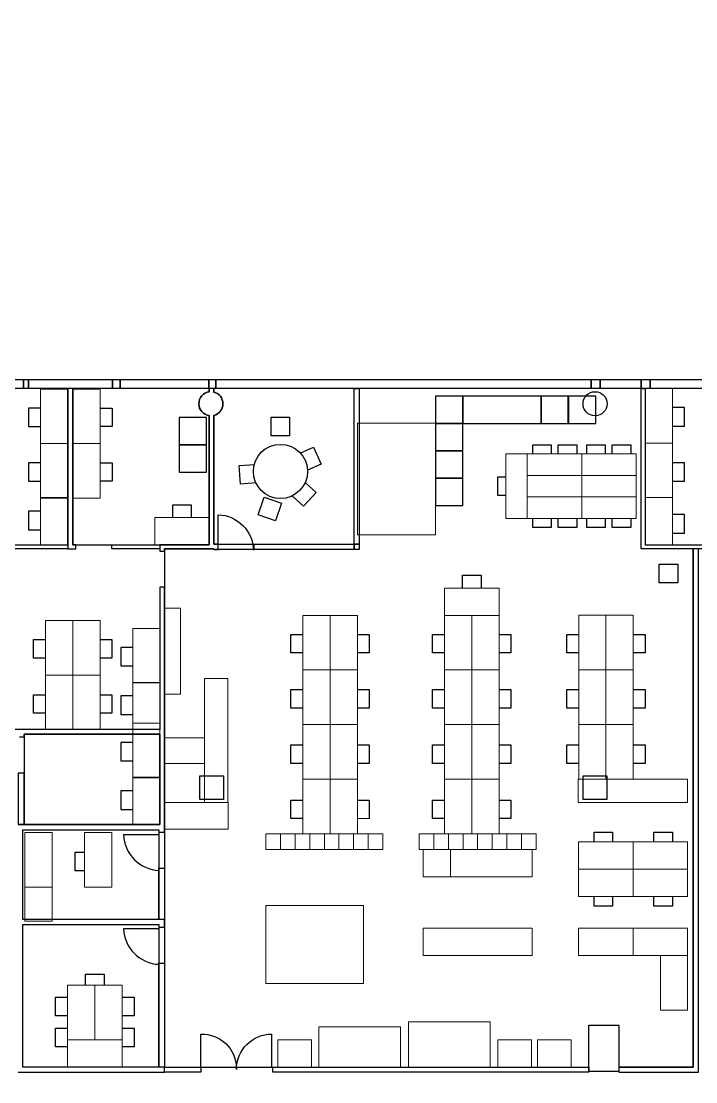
# Model space of a CAD drawing. Header units: centimetres. Extents: x -199 to 9291, y 3836 to 9745.
# Drawn here: x 1330 to 3041, y 7057 to 9745 of the extents above; entities that cross this region are included whole.
import ezdxf

# ---------------------------------------------------------------- set-up
doc = ezdxf.new("R2010")
doc.units = ezdxf.units.CM
doc.header["$MEASUREMENT"] = 0
doc.layers.add('Chair', color=142, linetype='Continuous', true_color=0x2aacd4)
for name, color, linetype in [('E15-355', 2, 'Continuous'), ('E15-368', 2, 'Continuous'), ('E15-368A', 2, 'Continuous'), ('E15-379', 2, 'Continuous'), ('E15-384B', 2, 'Continuous'), ('E15-384C', 2, 'Continuous'), ('Entrance', 4, 'Continuous'), ('Floor', 3, 'Continuous'), ('Furniture', 2, 'Continuous'), ('Offices', 1, 'Continuous'), ('Walls', 6, 'Continuous')]:
    doc.layers.add(name, color=color, linetype=linetype)

msp = doc.modelspace()

# ---------------------------------------------------------------- linework, layer by layer
at = {"layer": 'Chair'}
for points in [[(2381, 8725.2), (2450.2, 8725.2), (2450.2, 8794.4), (2381, 8794.4), (2381, 8725.2)], [(2381, 8725.2), (2450.2, 8725.2), (2450.2, 8794.4), (2381, 8794.4), (2381, 8725.2)], [(2450.2, 8725.2), (2648.4, 8725.2), (2648.4, 8794.4), (2450.2, 8794.4), (2450.2, 8725.2)], [(2450.2, 8725.2), (2648.4, 8725.2), (2648.4, 8794.4), (2450.2, 8794.4), (2450.2, 8725.2)], [(2648.4, 8725.2), (2717.6, 8725.2), (2717.6, 8794.4), (2648.4, 8794.4), (2648.4, 8725.2)], [(2648.4, 8725.2), (2717.6, 8725.2), (2717.6, 8794.4), (2648.4, 8794.4), (2648.4, 8725.2)], [(2718.1, 8725.2), (2787.3, 8725.2), (2787.3, 8794.4), (2718.1, 8794.4), (2718.1, 8725.2)], [(1378.7, 8764.1), (1348.4, 8764.1), (1348.4, 8717.1)], [(1530.1, 8764.1), (1560.4, 8764.1), (1560.4, 8717.1)], [(2981.7, 8718.6), (3012, 8718.6), (3012, 8765.6), (2981.7, 8765.6)], [(1730.6, 8671.3), (1799.8, 8671.3), (1799.8, 8740.5), (1730.6, 8740.5), (1730.6, 8671.3)], [(1730.6, 8671.3), (1799.8, 8671.3), (1799.8, 8740.5), (1730.6, 8740.5), (1730.6, 8671.3)], [(2010.8, 8694), (1963.8, 8694), (1963.8, 8741), (2010.8, 8741), (2010.8, 8694)], [(1348.4, 8717.1), (1378.7, 8717.1)], [(1560.4, 8717.1), (1530.1, 8717.1)], [(2381, 8656), (2450.2, 8656), (2450.2, 8725.2), (2381, 8725.2), (2381, 8656)], [(2381, 8656), (2450.2, 8656), (2450.2, 8725.2), (2381, 8725.2), (2381, 8656)], [(1730.6, 8602.1), (1799.8, 8602.1), (1799.8, 8671.3), (1730.6, 8671.3), (1730.6, 8602.1)], [(1730.6, 8602.1), (1799.8, 8602.1), (1799.8, 8671.3), (1730.6, 8671.3), (1730.6, 8602.1)], [(2037.9, 8650.1), (2071.5, 8664.8), (2090.4, 8621.8), (2056.2, 8606.8)], [(2381, 8586.8), (2450.2, 8586.8), (2450.2, 8656), (2381, 8656), (2381, 8586.8)], [(2381, 8586.8), (2450.2, 8586.8), (2450.2, 8656), (2381, 8656), (2381, 8586.8)], [(2627.4, 8647.8), (2627.4, 8671.3), (2674.4, 8671.3), (2674.4, 8647.8)], [(2692, 8647.8), (2692, 8671.3), (2739, 8671.3), (2739, 8647.8)], [(2764.4, 8647.8), (2764.4, 8671.3), (2811.4, 8671.3), (2811.4, 8647.8)], [(2829, 8647.8), (2829, 8671.3), (2876, 8671.3), (2876, 8647.8)], [(1378.7, 8625.7), (1348.4, 8625.7), (1348.4, 8578.7)], [(1530.1, 8625.7), (1560.4, 8625.7), (1560.4, 8578.7)], [(1925.2, 8574.7), (1886.4, 8571.5), (1882.6, 8618.3), (1921.3, 8621.5)], [(2981.7, 8578.6), (3012, 8578.6), (3012, 8625.6), (2981.7, 8625.6)], [(1348.4, 8578.7), (1378.7, 8578.7)], [(1560.4, 8578.7), (1530.1, 8578.7)], [(2050.2, 8575.4), (2077.7, 8550), (2045.9, 8515.4), (2017.5, 8541.6)], [(2381, 8517.6), (2450.2, 8517.6), (2450.2, 8586.8), (2381, 8586.8), (2381, 8517.6)], [(2381, 8517.6), (2450.2, 8517.6), (2450.2, 8586.8), (2381, 8586.8), (2381, 8517.6)], [(2558.9, 8542.8), (2539.1, 8542.8), (2539.1, 8589.8), (2558.9, 8589.8)], [(1945.9, 8538.1), (1990.3, 8522.8), (1975, 8478.3), (1930.6, 8493.7), (1945.9, 8538.1)], [(1378.7, 8502.7), (1348.4, 8502.7), (1348.4, 8455.7)], [(1714.4, 8486.5), (1714.4, 8519), (1761.4, 8519), (1761.4, 8486.5)], [(2981.7, 8447.2), (3012, 8447.2), (3012, 8494.2), (2981.7, 8494.2)], [(2674.4, 8461.2), (2627.4, 8461.2), (2627.4, 8484.7)], [(2674.4, 8484.7), (2674.4, 8461.2)], [(2739, 8461.2), (2692, 8461.2), (2692, 8484.7)], [(2739, 8484.7), (2739, 8461.2)], [(2811.4, 8461.2), (2764.4, 8461.2), (2764.4, 8484.7)], [(2811.4, 8484.7), (2811.4, 8461.2)], [(2876, 8461.2), (2829, 8461.2), (2829, 8484.7)], [(2876, 8484.7), (2876, 8461.2)], [(1348.4, 8455.7), (1378.7, 8455.7)], [(2995.2, 8321.4), (2948.2, 8321.4), (2948.2, 8368.4), (2995.2, 8368.4), (2995.2, 8321.4)], [(2449.4, 8308), (2449.4, 8340.4), (2496.4, 8340.4), (2496.4, 8308)], [(1391.6, 8130.7), (1361, 8130.7), (1361, 8177.7), (1391.6, 8177.7)], [(1530, 8177.7), (1559.9, 8177.7), (1559.9, 8130.7)], [(2044.5, 8143.6), (2013.9, 8143.6), (2013.9, 8190.6), (2044.5, 8190.6)], [(2183, 8190.6), (2212.9, 8190.6), (2212.9, 8143.6)], [(2403.7, 8143.6), (2372.8, 8143.6), (2372.8, 8190.6), (2403.7, 8190.6)], [(2542.1, 8190.6), (2571.8, 8190.6), (2571.8, 8143.6)], [(2743.9, 8143.6), (2713.6, 8143.6), (2713.6, 8190.6), (2743.9, 8190.6)], [(2882.3, 8190.6), (2912.5, 8190.6), (2912.5, 8143.6)], [(1612.8, 8157.5), (1582.5, 8157.5), (1582.5, 8110.5)], [(1559.9, 8130.7), (1530, 8130.7)], [(2212.9, 8143.6), (2183, 8143.6)], [(2571.8, 8143.6), (2542.1, 8143.6)], [(2912.5, 8143.6), (2882.3, 8143.6)], [(1582.5, 8110.5), (1612.8, 8110.5)], [(1391.6, 7990.8), (1361, 7990.8), (1361, 8037.8), (1391.6, 8037.8)], [(1530, 8037.8), (1559.9, 8037.8), (1559.9, 7990.8)], [(2044.5, 8003.6), (2013.9, 8003.6), (2013.9, 8050.6), (2044.5, 8050.6)], [(2183, 8050.6), (2212.9, 8050.6), (2212.9, 8003.6)], [(2403.7, 8003.6), (2372.8, 8003.6), (2372.8, 8050.6), (2403.7, 8050.6)], [(2542.1, 8050.6), (2571.8, 8050.6), (2571.8, 8003.6)], [(2743.9, 8003.6), (2713.6, 8003.6), (2713.6, 8050.6), (2743.9, 8050.6)], [(2882.3, 8050.6), (2912.5, 8050.6), (2912.5, 8003.6)], [(1612.8, 8034.5), (1582.5, 8034.5), (1582.5, 7987.5)], [(1559.9, 7990.8), (1530, 7990.8)], [(1582.5, 7987.5), (1612.8, 7987.5)], [(2212.9, 8003.6), (2183, 8003.6)], [(2571.8, 8003.6), (2542.1, 8003.6)], [(2912.5, 8003.6), (2882.3, 8003.6)], [(1612.8, 7916.9), (1582.5, 7916.9), (1582.5, 7869.9)], [(2044.5, 7863.7), (2013.9, 7863.7), (2013.9, 7910.7), (2044.5, 7910.7)], [(2183, 7910.7), (2212.9, 7910.7), (2212.9, 7863.7)], [(2403.7, 7863.7), (2372.8, 7863.7), (2372.8, 7910.7), (2403.7, 7910.7)], [(2542.1, 7910.7), (2571.8, 7910.7), (2571.8, 7863.7)], [(2743.9, 7863.7), (2713.6, 7863.7), (2713.6, 7910.7), (2743.9, 7910.7)], [(2882.3, 7910.7), (2912.5, 7910.7), (2912.5, 7863.7)], [(1582.5, 7869.9), (1612.8, 7869.9)], [(2212.9, 7863.7), (2183, 7863.7)], [(2571.8, 7863.7), (2542.1, 7863.7)], [(2912.5, 7863.7), (2882.3, 7863.7)], [(1612.8, 7793.9), (1582.5, 7793.9), (1582.5, 7746.9)], [(2044.5, 7723.8), (2013.9, 7723.8), (2013.9, 7770.8), (2044.5, 7770.8)], [(2183, 7770.8), (2212.9, 7770.8), (2212.9, 7723.8)], [(2403.7, 7723.8), (2372.8, 7723.8), (2372.8, 7770.8), (2403.7, 7770.8)], [(2542.1, 7770.8), (2571.8, 7770.8), (2571.8, 7723.8)], [(1582.5, 7746.9), (1612.8, 7746.9)], [(2571.8, 7723.8), (2542.1, 7723.8)], [(2782.8, 7664.9), (2782.8, 7689.1), (2829.8, 7689.1), (2829.8, 7664.9)], [(2934.8, 7664.9), (2934.8, 7689.1), (2981.8, 7689.1), (2981.8, 7664.9)], [(1466.9, 7591.5), (1466.9, 7638.5), (1490.4, 7638.5)], [(1490.4, 7591.5), (1466.9, 7591.5)], [(2829.8, 7502.2), (2782.8, 7502.2), (2782.8, 7526.4)], [(2829.8, 7526.4), (2829.8, 7502.2)], [(2981.8, 7502.2), (2934.8, 7502.2), (2934.8, 7526.4)], [(2981.8, 7526.4), (2981.8, 7502.2)], [(1493.3, 7301.7), (1493.3, 7329.1), (1540.3, 7329.1), (1540.3, 7301.7)], [(1447.6, 7224.2), (1417.3, 7224.2), (1417.3, 7271.2), (1447.6, 7271.2)], [(1586, 7271.2), (1616.3, 7271.2), (1616.3, 7224.2)], [(1616.3, 7224.2), (1586, 7224.2)], [(1447.6, 7145.2), (1417.3, 7145.2), (1417.3, 7192.2), (1447.6, 7192.2)], [(1586, 7192.2), (1616.3, 7192.2), (1616.3, 7145.2)], [(1616.3, 7145.2), (1586, 7145.2)]]:
    msp.add_lwpolyline(points, dxfattribs=at)
at = {"layer": 'E15-355'}
msp.add_lwpolyline([(3270.2, 8814), (2925.5, 8814), (2912.5, 8814), (2912.5, 8417.3), (3169.4, 8417.3), (3270.2, 8417.3)], close=True, dxfattribs=at)
at = {"layer": 'E15-368'}
msp.add_lwpolyline([(2187.5, 8406), (1818.5, 8406), (1818.5, 8407.6), (1693.3, 8407.6), (1693.3, 7094.1), (2769.5, 7094.1), (2769.5, 7199.8), (2845.9, 7199.8), (2845.9, 7094.1), (3034.5, 7094.1), (3034.5, 8407.6), (2902.8, 8407.6), (2902.8, 8814), (2187.5, 8814)], close=True, dxfattribs=at)
at = {"layer": 'E15-368A'}
msp.add_lwpolyline([(2174.5, 8814), (1823.4, 8814), (1818.5, 8814), (1818.5, 8804.8, -0.343333), (1841.5, 8775.2, -0.343333), (1818.5, 8745.7), (1818.5, 8419), (1829.9, 8419), (1920.9, 8419), (2174.5, 8419)], format="xyb", close=True, dxfattribs=at)
at = {"layer": 'E15-379'}
msp.add_lwpolyline([(1337.3, 7708.6), (1682, 7708.6), (1682, 7937.8), (1337.3, 7937.8)], close=True, dxfattribs=at)
at = {"layer": 'E15-384B'}
msp.add_lwpolyline([(1447.9, 8814), (1348.7, 8814), (1335.7, 8814), (1111.4, 8814), (1104.9, 8814), (1104.9, 8417.3), (1447.9, 8417.3)], close=True, dxfattribs=at)
at = {"layer": 'E15-384C'}
msp.add_lwpolyline([(1807.1, 8745, -0.377108), (1780.5, 8775.2, -0.377108), (1807.1, 8805.4), (1807.1, 8814), (1581.2, 8814), (1561.7, 8814), (1460.9, 8814), (1460.9, 8417.3), (1560, 8417.3), (1682, 8417.3), (1807.1, 8417.3)], format="xyb", close=True, dxfattribs=at)
at = {"layer": 'Entrance'}
for points in [[(1786, 7094.1), (1786, 7177.7)], [(1786, 7094.1), (1786, 7177.7)], [(1966, 7094.1), (1966, 7177.7)]]:
    msp.add_lwpolyline(points, dxfattribs=at)
for points in [[(1829.4, 8403.9), (1829.4, 8403.9), (1829.4, 8493.9), (1829.4, 8493.9), (1878.3, 8492.1), (1917.6, 8452.9), (1919.4, 8403.9)], [(1679.9, 7682.3), (1679.9, 7682.3), (1589.9, 7682.3), (1589.9, 7682.3), (1591.7, 7633.4), (1631, 7594.1), (1679.9, 7592.3)], [(1679.9, 7444.4), (1679.9, 7444.4), (1589.9, 7444.4), (1589.9, 7444.4), (1591.7, 7395.5), (1631, 7356.2), (1679.9, 7354.4)], [(1786, 7177.7), (1834.5, 7178.8), (1874.8, 7140.5), (1876, 7091.9), (1876, 7090.5), (1876, 7089.1), (1876, 7087.7)]]:
    msp.add_open_spline(points, degree=3, knots=[0, 0, 0, 0, 1, 1, 1, 2, 2, 2, 2], dxfattribs=at)
msp.add_open_spline([(1876, 7087.7), (1876, 7137.4), (1916.3, 7177.7), (1966, 7177.7)], degree=3, dxfattribs=at)
at = {"layer": 'Floor'}
msp.add_lwpolyline([(-198.9, 8836.7), (4799.9, 8836.7), (4799.9, 8679.1), (5206.3, 8679.1), (5206.3, 9744.6), (9290.6, 9744.6), (9290.6, 3953.4), (5206.3, 3953.4), (5206.3, 4348.5), (4799.9, 4348.5), (4799.9, 3836.4), (-198.9, 3836.4)], close=True, dxfattribs=at)
at = {"layer": 'Furniture', "lineweight": 5}
for points in [[(1378.7, 8812.5), (1447.9, 8812.5), (1447.9, 8674.1), (1378.7, 8674.1), (1378.7, 8812.5)], [(1378.7, 8812.5), (1447.9, 8812.5), (1447.9, 8674.1), (1378.7, 8674.1), (1378.7, 8812.5)], [(1530.1, 8812.5), (1460.9, 8812.5), (1460.9, 8674.1), (1530.1, 8674.1), (1530.1, 8812.5)], [(1530.1, 8812.5), (1460.9, 8812.5), (1460.9, 8674.1), (1530.1, 8674.1), (1530.1, 8812.5)], [(2912.5, 8814), (2981.7, 8814), (2981.7, 8675.6), (2912.5, 8675.6), (2912.5, 8814)], [(2912.5, 8814), (2981.7, 8814), (2981.7, 8675.6), (2912.5, 8675.6), (2912.5, 8814)], [(2183, 8442.6), (2381, 8442.6), (2381, 8725.7), (2183, 8725.7), (2183, 8442.6)], [(1378.7, 8674.1), (1447.9, 8674.1), (1447.9, 8535.7), (1378.7, 8535.7), (1378.7, 8674.1)], [(1378.7, 8674.1), (1447.9, 8674.1), (1447.9, 8535.7), (1378.7, 8535.7), (1378.7, 8674.1)], [(1530.1, 8674.1), (1460.9, 8674.1), (1460.9, 8535.7), (1530.1, 8535.7), (1530.1, 8674.1)], [(1530.1, 8674.1), (1460.9, 8674.1), (1460.9, 8535.7), (1530.1, 8535.7), (1530.1, 8674.1)], [(2912.5, 8675.6), (2981.7, 8675.6), (2981.7, 8537.2), (2912.5, 8537.2), (2912.5, 8675.6)], [(2912.5, 8675.6), (2981.7, 8675.6), (2981.7, 8537.2), (2912.5, 8537.2), (2912.5, 8675.6)], [(2613.3, 8647.8), (2558.9, 8647.8), (2558.9, 8484.7), (2613.3, 8484.7), (2613.3, 8647.8)], [(2613.3, 8647.8), (2558.9, 8647.8), (2558.9, 8484.7), (2613.3, 8484.7), (2613.3, 8647.8)], [(2751.7, 8593.5), (2751.7, 8647.8), (2613.3, 8647.8), (2613.3, 8593.5), (2751.7, 8593.5)], [(2751.7, 8593.5), (2751.7, 8647.8), (2613.3, 8647.8), (2613.3, 8593.5), (2751.7, 8593.5)], [(2890.1, 8593.5), (2890.1, 8647.8), (2751.7, 8647.8), (2751.7, 8593.5), (2890.1, 8593.5)], [(2890.1, 8593.5), (2890.1, 8647.8), (2751.7, 8647.8), (2751.7, 8593.5), (2890.1, 8593.5)], [(2890.1, 8539.1), (2890.1, 8593.5), (2751.7, 8593.5), (2751.7, 8539.1), (2890.1, 8539.1)], [(2890.1, 8539.1), (2890.1, 8593.5), (2751.7, 8593.5), (2751.7, 8539.1), (2890.1, 8539.1)], [(1378.7, 8537.2), (1447.9, 8537.2), (1447.9, 8417.3), (1378.7, 8417.3), (1378.7, 8537.2)], [(2751.7, 8484.7), (2751.7, 8539.1), (2613.3, 8539.1), (2613.3, 8484.7), (2751.7, 8484.7)], [(2751.7, 8484.7), (2751.7, 8539.1), (2613.3, 8539.1), (2613.3, 8484.7), (2751.7, 8484.7)], [(2890.1, 8484.7), (2890.1, 8539.1), (2751.7, 8539.1), (2751.7, 8484.7), (2890.1, 8484.7)], [(2890.1, 8484.7), (2890.1, 8539.1), (2751.7, 8539.1), (2751.7, 8484.7), (2890.1, 8484.7)], [(2912.5, 8537.2), (2981.7, 8537.2), (2981.7, 8417.3), (2912.5, 8417.3), (2912.5, 8537.2)], [(1807.1, 8417.3), (1807.1, 8486.5), (1668.7, 8486.5), (1668.7, 8417.3), (1807.1, 8417.3)], [(1807.1, 8417.3), (1807.1, 8486.5), (1668.7, 8486.5), (1668.7, 8417.3), (1807.1, 8417.3)], [(2542.1, 8238.8), (2542.1, 8308), (2403.7, 8308), (2403.7, 8238.8), (2542.1, 8238.8)], [(2542.1, 8238.8), (2542.1, 8308), (2403.7, 8308), (2403.7, 8238.8), (2542.1, 8238.8)], [(1694.4, 8256.7), (1694.4, 8039.3), (1733.9, 8039.3), (1733.9, 8256.7), (1694.4, 8256.7)], [(1460.8, 8226), (1391.6, 8226), (1391.6, 8087.6), (1460.8, 8087.6), (1460.8, 8226)], [(1530, 8226), (1460.8, 8226), (1460.8, 8087.6), (1530, 8087.6), (1530, 8226)], [(2113.8, 8238.8), (2044.5, 8238.8), (2044.5, 8100.4), (2113.8, 8100.4), (2113.8, 8238.8)], [(2183, 8238.8), (2113.8, 8238.8), (2113.8, 8100.4), (2183, 8100.4), (2183, 8238.8)], [(2472.9, 8238.8), (2403.7, 8238.8), (2403.7, 8100.4), (2472.9, 8100.4), (2472.9, 8238.8)], [(2472.9, 8238.8), (2403.7, 8238.8), (2403.7, 8100.4), (2472.9, 8100.4), (2472.9, 8238.8)], [(2542.1, 8238.8), (2472.9, 8238.8), (2472.9, 8100.4), (2542.1, 8100.4), (2542.1, 8238.8)], [(2542.1, 8238.8), (2472.9, 8238.8), (2472.9, 8100.4), (2542.1, 8100.4), (2542.1, 8238.8)], [(2813.1, 8239), (2743.9, 8239), (2743.9, 8100.6), (2813.1, 8100.6), (2813.1, 8239)], [(2813.1, 8239), (2743.9, 8239), (2743.9, 8100.6), (2813.1, 8100.6), (2813.1, 8239)], [(2882.3, 8239), (2813.1, 8239), (2813.1, 8100.6), (2882.3, 8100.6), (2882.3, 8239)], [(2882.3, 8239), (2813.1, 8239), (2813.1, 8100.6), (2882.3, 8100.6), (2882.3, 8239)], [(1612.8, 8205.9), (1682, 8205.9), (1682, 8067.5), (1612.8, 8067.5), (1612.8, 8205.9)], [(1612.8, 8205.9), (1682, 8205.9), (1682, 8067.5), (1612.8, 8067.5), (1612.8, 8205.9)], [(2113.8, 8100.4), (2044.5, 8100.4), (2044.5, 7962), (2113.8, 7962), (2113.8, 8100.4)], [(2183, 8100.4), (2113.8, 8100.4), (2113.8, 7962), (2183, 7962), (2183, 8100.4)], [(2472.9, 8100.4), (2403.7, 8100.4), (2403.7, 7962), (2472.9, 7962), (2472.9, 8100.4)], [(2472.9, 8100.4), (2403.7, 8100.4), (2403.7, 7962), (2472.9, 7962), (2472.9, 8100.4)], [(2542.1, 8100.4), (2472.9, 8100.4), (2472.9, 7962), (2542.1, 7962), (2542.1, 8100.4)], [(2542.1, 8100.4), (2472.9, 8100.4), (2472.9, 7962), (2542.1, 7962), (2542.1, 8100.4)], [(2813.1, 8100.6), (2743.9, 8100.6), (2743.9, 7962.1), (2813.1, 7962.1), (2813.1, 8100.6)], [(2813.1, 8100.6), (2743.9, 8100.6), (2743.9, 7962.1), (2813.1, 7962.1), (2813.1, 8100.6)], [(2882.3, 8100.6), (2813.1, 8100.6), (2813.1, 7962.1), (2882.3, 7962.1), (2882.3, 8100.6)], [(2882.3, 8100.6), (2813.1, 8100.6), (2813.1, 7962.1), (2882.3, 7962.1), (2882.3, 8100.6)], [(1460.8, 8087.6), (1391.6, 8087.6), (1391.6, 7949.2), (1460.8, 7949.2), (1460.8, 8087.6)], [(1530, 8087.6), (1460.8, 8087.6), (1460.8, 7949.2), (1530, 7949.2), (1530, 8087.6)], [(1612.8, 8069), (1682, 8069), (1682, 7949.2), (1612.8, 7949.2), (1612.8, 8069)], [(1794.7, 7764.9), (1854, 7764.9), (1854, 8078.6), (1794.7, 8078.6), (1794.7, 7764.9)], [(1612.8, 7965.3), (1682, 7965.3), (1682, 7826.9), (1612.8, 7826.9), (1612.8, 7965.3)], [(2113.8, 7962), (2044.5, 7962), (2044.5, 7823.6), (2113.8, 7823.6), (2113.8, 7962)], [(2183, 7962), (2113.8, 7962), (2113.8, 7823.6), (2183, 7823.6), (2183, 7962)], [(2472.9, 7962), (2403.7, 7962), (2403.7, 7823.6), (2472.9, 7823.6), (2472.9, 7962)], [(2472.9, 7962), (2403.7, 7962), (2403.7, 7823.6), (2472.9, 7823.6), (2472.9, 7962)], [(2542.1, 7962), (2472.9, 7962), (2472.9, 7823.6), (2542.1, 7823.6), (2542.1, 7962)], [(2542.1, 7962), (2472.9, 7962), (2472.9, 7823.6), (2542.1, 7823.6), (2542.1, 7962)], [(2813.1, 7962.1), (2743.9, 7962.1), (2743.9, 7823.7), (2813.1, 7823.7), (2813.1, 7962.1)], [(2813.1, 7962.1), (2743.9, 7962.1), (2743.9, 7823.7), (2813.1, 7823.7), (2813.1, 7962.1)], [(2882.3, 7962.1), (2813.1, 7962.1), (2813.1, 7823.7), (2882.3, 7823.7), (2882.3, 7962.1)], [(2882.3, 7962.1), (2813.1, 7962.1), (2813.1, 7823.7), (2882.3, 7823.7), (2882.3, 7962.1)], [(1612.8, 7937.8), (1682, 7937.8), (1682, 7826.9), (1612.8, 7826.9), (1612.8, 7937.8)], [(1794.7, 7863.7), (1694.4, 7863.7), (1694.4, 7928.2), (1794.7, 7928.2), (1794.7, 7863.7)], [(1612.8, 7828.4), (1682, 7828.4), (1682, 7708.6), (1612.8, 7708.6), (1612.8, 7828.4)], [(2113.8, 7823.6), (2044.5, 7823.6), (2044.5, 7685.2), (2113.8, 7685.2), (2113.8, 7823.6)], [(2183, 7823.6), (2113.8, 7823.6), (2113.8, 7685.2), (2183, 7685.2), (2183, 7823.6)], [(2472.9, 7823.6), (2403.7, 7823.6), (2403.7, 7685.2), (2472.9, 7685.2), (2472.9, 7823.6)], [(2472.9, 7823.6), (2403.7, 7823.6), (2403.7, 7685.2), (2472.9, 7685.2), (2472.9, 7823.6)], [(2542.1, 7823.6), (2472.9, 7823.6), (2472.9, 7685.2), (2542.1, 7685.2), (2542.1, 7823.6)], [(2542.1, 7823.6), (2472.9, 7823.6), (2472.9, 7685.2), (2542.1, 7685.2), (2542.1, 7823.6)], [(2742.9, 7764.3), (3020.3, 7764.3), (3020.3, 7823.7), (2742.9, 7823.7), (2742.9, 7764.3)], [(2742.9, 7764.3), (3020.3, 7764.3), (3020.3, 7823.7), (2742.9, 7823.7), (2742.9, 7764.3)], [(1694.4, 7764.3), (1854.6, 7764.3), (1854.6, 7697.1), (1694.4, 7697.1), (1694.4, 7764.3)], [(1339.2, 7550.3), (1408.4, 7550.3), (1408.4, 7688.7), (1339.2, 7688.7), (1339.2, 7550.3)], [(1490.4, 7550.3), (1559.6, 7550.3), (1559.6, 7688.7), (1490.4, 7688.7), (1490.4, 7550.3)], [(1987.7, 7645.6), (1987.7, 7685.2)], [(2024.8, 7645.6), (2024.8, 7685.2)], [(2061.9, 7645.6), (2061.9, 7685.2)], [(2136, 7645.6), (2136, 7685.2)], [(2173.1, 7645.6), (2173.1, 7685.2)], [(2210.1, 7645.6), (2210.1, 7685.2)], [(2339.4, 7645.6), (2487.7, 7645.6), (2487.7, 7685.2), (2339.4, 7685.2), (2339.4, 7645.6)], [(2376.5, 7645.6), (2376.5, 7685.2)], [(2376.5, 7645.6), (2376.5, 7685.2)], [(2413.6, 7645.6), (2413.6, 7685.2)], [(2413.6, 7645.6), (2413.6, 7685.2)], [(2450.7, 7645.6), (2450.7, 7685.2)], [(2450.7, 7645.6), (2450.7, 7685.2)], [(2487.7, 7645.6), (2636, 7645.6), (2636, 7685.2), (2487.7, 7685.2), (2487.7, 7645.6)], [(2524.8, 7645.6), (2524.8, 7685.2)], [(2524.8, 7645.6), (2524.8, 7685.2)], [(2561.9, 7645.6), (2561.9, 7685.2)], [(2561.9, 7645.6), (2561.9, 7685.2)], [(2598.9, 7645.6), (2598.9, 7685.2)], [(2598.9, 7645.6), (2598.9, 7685.2)], [(2881.9, 7595.7), (2881.9, 7664.9), (2743.5, 7664.9), (2743.5, 7595.7), (2881.9, 7595.7)], [(2881.9, 7595.7), (2881.9, 7664.9), (2743.5, 7664.9), (2743.5, 7595.7), (2881.9, 7595.7)], [(3020.3, 7595.7), (3020.3, 7664.9), (2881.9, 7664.9), (2881.9, 7595.7), (3020.3, 7595.7)], [(3020.3, 7595.7), (3020.3, 7664.9), (2881.9, 7664.9), (2881.9, 7595.7), (3020.3, 7595.7)], [(2418.5, 7576.4), (2418.5, 7645.6), (2349.3, 7645.6), (2349.3, 7576.4), (2418.5, 7576.4)], [(2418.5, 7576.4), (2418.5, 7645.6), (2349.3, 7645.6), (2349.3, 7576.4), (2418.5, 7576.4)], [(2626.1, 7576.4), (2626.1, 7645.6), (2418.5, 7645.6), (2418.5, 7576.4), (2626.1, 7576.4)], [(2626.1, 7576.4), (2626.1, 7645.6), (2418.5, 7645.6), (2418.5, 7576.4), (2626.1, 7576.4)], [(2881.9, 7526.4), (2881.9, 7595.7), (2743.5, 7595.7), (2743.5, 7526.4), (2881.9, 7526.4)], [(2881.9, 7526.4), (2881.9, 7595.7), (2743.5, 7595.7), (2743.5, 7526.4), (2881.9, 7526.4)], [(3020.3, 7526.4), (3020.3, 7595.7), (2881.9, 7595.7), (2881.9, 7526.4), (3020.3, 7526.4)], [(3020.3, 7526.4), (3020.3, 7595.7), (2881.9, 7595.7), (2881.9, 7526.4), (3020.3, 7526.4)], [(1408.4, 7550.3), (1339.2, 7550.3), (1339.2, 7463.7), (1408.4, 7463.7), (1408.4, 7550.3)], [(1950.6, 7503.3), (2197.8, 7503.3), (2197.8, 7305.6), (1950.6, 7305.6), (1950.6, 7503.3)], [(2626.1, 7376.5), (2626.1, 7445.7), (2349.3, 7445.7), (2349.3, 7376.5), (2626.1, 7376.5)], [(2626.1, 7376.5), (2626.1, 7445.7), (2349.3, 7445.7), (2349.3, 7376.5), (2626.1, 7376.5)], [(2881.9, 7376.5), (2881.9, 7445.7), (2743.5, 7445.7), (2743.5, 7376.5), (2881.9, 7376.5)], [(2881.9, 7376.5), (2881.9, 7445.7), (2743.5, 7445.7), (2743.5, 7376.5), (2881.9, 7376.5)], [(3020.3, 7376.5), (3020.3, 7445.7), (2881.9, 7445.7), (2881.9, 7376.5), (3020.3, 7376.5)], [(3020.3, 7376.5), (3020.3, 7445.7), (2881.9, 7445.7), (2881.9, 7376.5), (3020.3, 7376.5)], [(3020.3, 7376.5), (2951.1, 7376.5), (2951.1, 7238.1), (3020.3, 7238.1), (3020.3, 7376.5)], [(3020.3, 7376.5), (2951.1, 7376.5), (2951.1, 7238.1), (3020.3, 7238.1), (3020.3, 7376.5)], [(1447.6, 7163.3), (1516.8, 7163.3), (1516.8, 7301.7), (1447.6, 7301.7), (1447.6, 7163.3)], [(1516.8, 7163.3), (1586, 7163.3), (1586, 7301.7), (1516.8, 7301.7), (1516.8, 7163.3)], [(2519.7, 7094.1), (2519.7, 7208.5), (2312.4, 7208.5), (2312.4, 7094.1), (2519.7, 7094.1)], [(2291.8, 7094.1), (2291.8, 7196.3), (2084.5, 7196.3), (2084.5, 7094.1), (2291.8, 7094.1)], [(1586, 7094.1), (1586, 7163.3), (1447.6, 7163.3), (1447.6, 7094.1), (1586, 7094.1)], [(2066.2, 7094.1), (2066.2, 7163.3), (1980.7, 7163.3), (1980.7, 7094.1), (2066.2, 7094.1)], [(2624, 7094.1), (2624, 7163.3), (2538.5, 7163.3), (2538.5, 7094.1), (2624, 7094.1)], [(2724.7, 7094.1), (2724.7, 7163.3), (2639.2, 7163.3), (2639.2, 7094.1), (2724.7, 7094.1)]]:
    msp.add_lwpolyline(points, dxfattribs=at)
at = {"layer": 'Furniture', "lineweight": 9}
for points in [[(2183, 8442.6), (2381, 8442.6), (2381, 8725.7), (2183, 8725.7), (2183, 8442.6)], [(1694.4, 8256.7), (1694.4, 8039.3), (1733.9, 8039.3), (1733.9, 8256.7), (1694.4, 8256.7)], [(1460.8, 8226), (1391.6, 8226), (1391.6, 8087.6), (1460.8, 8087.6), (1460.8, 8226)], [(1530, 8226), (1460.8, 8226), (1460.8, 8087.6), (1530, 8087.6), (1530, 8226)], [(2113.8, 8238.8), (2044.5, 8238.8), (2044.5, 8100.4), (2113.8, 8100.4), (2113.8, 8238.8)], [(2183, 8238.8), (2113.8, 8238.8), (2113.8, 8100.4), (2183, 8100.4), (2183, 8238.8)], [(2113.8, 8100.4), (2044.5, 8100.4), (2044.5, 7962), (2113.8, 7962), (2113.8, 8100.4)], [(2183, 8100.4), (2113.8, 8100.4), (2113.8, 7962), (2183, 7962), (2183, 8100.4)], [(1460.8, 8087.6), (1391.6, 8087.6), (1391.6, 7949.2), (1460.8, 7949.2), (1460.8, 8087.6)], [(1530, 8087.6), (1460.8, 8087.6), (1460.8, 7949.2), (1530, 7949.2), (1530, 8087.6)], [(1794.7, 7764.9), (1854, 7764.9), (1854, 8078.6), (1794.7, 8078.6), (1794.7, 7764.9)], [(2113.8, 7962), (2044.5, 7962), (2044.5, 7823.6), (2113.8, 7823.6), (2113.8, 7962)], [(2183, 7962), (2113.8, 7962), (2113.8, 7823.6), (2183, 7823.6), (2183, 7962)], [(1794.7, 7863.7), (1694.4, 7863.7), (1694.4, 7928.2), (1794.7, 7928.2), (1794.7, 7863.7)], [(2113.8, 7823.6), (2044.5, 7823.6), (2044.5, 7685.2), (2113.8, 7685.2), (2113.8, 7823.6)], [(2183, 7823.6), (2113.8, 7823.6), (2113.8, 7685.2), (2183, 7685.2), (2183, 7823.6)], [(1694.4, 7764.3), (1854.6, 7764.3), (1854.6, 7697.1), (1694.4, 7697.1), (1694.4, 7764.3)], [(2212.9, 7723.8), (2183, 7723.8)], [(1339.2, 7550.3), (1408.4, 7550.3), (1408.4, 7688.7), (1339.2, 7688.7), (1339.2, 7550.3)], [(1490.4, 7550.3), (1559.6, 7550.3), (1559.6, 7688.7), (1490.4, 7688.7), (1490.4, 7550.3)], [(1950.6, 7645.6), (2098.9, 7645.6), (2098.9, 7685.2), (1950.6, 7685.2), (1950.6, 7645.6)], [(1987.7, 7645.6), (1987.7, 7685.2)], [(2024.8, 7645.6), (2024.8, 7685.2)], [(2061.9, 7645.6), (2061.9, 7685.2)], [(2098.9, 7645.6), (2247.2, 7645.6), (2247.2, 7685.2), (2098.9, 7685.2), (2098.9, 7645.6)], [(2136, 7645.6), (2136, 7685.2)], [(2173.1, 7645.6), (2173.1, 7685.2)], [(2210.1, 7645.6), (2210.1, 7685.2)], [(1408.4, 7550.3), (1339.2, 7550.3), (1339.2, 7463.7), (1408.4, 7463.7), (1408.4, 7550.3)], [(1950.6, 7503.3), (2197.8, 7503.3), (2197.8, 7305.6), (1950.6, 7305.6), (1950.6, 7503.3)], [(1447.6, 7163.3), (1516.8, 7163.3), (1516.8, 7301.7), (1447.6, 7301.7), (1447.6, 7163.3)], [(1516.8, 7163.3), (1586, 7163.3), (1586, 7301.7), (1516.8, 7301.7), (1516.8, 7163.3)], [(2519.7, 7094.1), (2519.7, 7208.5), (2312.4, 7208.5), (2312.4, 7094.1), (2519.7, 7094.1)], [(1966, 7094.1), (1966, 7177.7)], [(2291.8, 7094.1), (2291.8, 7196.3), (2084.5, 7196.3), (2084.5, 7094.1), (2291.8, 7094.1)], [(1586, 7094.1), (1586, 7163.3), (1447.6, 7163.3), (1447.6, 7094.1), (1586, 7094.1)], [(2066.2, 7094.1), (2066.2, 7163.3), (1980.7, 7163.3), (1980.7, 7094.1), (2066.2, 7094.1)], [(2624, 7094.1), (2624, 7163.3), (2538.5, 7163.3), (2538.5, 7094.1), (2624, 7094.1)], [(2724.7, 7094.1), (2724.7, 7163.3), (2639.2, 7163.3), (2639.2, 7094.1), (2724.7, 7094.1)]]:
    msp.add_lwpolyline(points, dxfattribs=at)
at = {"layer": 'Furniture', "lineweight": 5}
for points in [[(2890.1, 8484.7), (2558.9, 8484.7), (2558.9, 8647.8), (2890.1, 8647.8)], [(2542.1, 7685.2), (2403.7, 7685.2), (2403.7, 8308), (2542.1, 8308)], [(2882.3, 8239), (2743.9, 8239), (2743.9, 7823.7), (2882.3, 7823.7)], [(2743.5, 7664.9), (3020.3, 7664.9), (3020.3, 7526.4), (2743.5, 7526.4)]]:
    msp.add_lwpolyline(points, close=True, dxfattribs=at)
at = {"layer": 'Furniture'}
msp.add_circle((1987.6, 8603.5), 68.7, dxfattribs=at)
at = {"layer": 'Offices'}
for points in [[(1678.7, 7468), (1334.1, 7468), (1334.1, 7695.6), (1678.7, 7695.6)], [(1678.7, 7094.1), (1334.1, 7094.1), (1334.1, 7455), (1678.7, 7455)]]:
    msp.add_lwpolyline(points, close=True, dxfattribs=at)
at = {"layer": 'Walls'}
for points in [[(1335.7, 8814), (1111.4, 8814), (1111.4, 8836.7), (1335.7, 8836.7)], [(1348.7, 8814), (1335.7, 8814), (1335.7, 8836.7), (1348.7, 8836.7)], [(1561.7, 8814), (1348.7, 8814), (1348.7, 8836.7), (1561.7, 8836.7)], [(1581.2, 8814), (1561.7, 8814), (1561.7, 8836.7), (1581.2, 8836.7)], [(1805.5, 8814), (1581.2, 8814), (1581.2, 8836.7), (1805.5, 8836.7)], [(1823.4, 8814), (1805.5, 8814), (1805.5, 8836.7), (1823.4, 8836.7)], [(2776, 8814), (1823.4, 8814), (1823.4, 8836.7), (2776, 8836.7)], [(2798.7, 8814), (2776, 8814), (2776, 8836.7), (2798.7, 8836.7)], [(2902.8, 8814), (2798.7, 8814), (2798.7, 8836.7), (2902.8, 8836.7)], [(2925.5, 8814), (2902.8, 8814), (2902.8, 8836.7), (2925.5, 8836.7)], [(3270.2, 8814), (2925.5, 8814), (2925.5, 8836.7), (3270.2, 8836.7)], [(1447.9, 8814), (1447.9, 8407.6), (1469, 8407.6), (1469, 8417.3), (1460.9, 8417.3), (1460.9, 8814)], [(2187.5, 8419), (2174.5, 8419), (2174.5, 8814), (2187.5, 8814)], [(3169.4, 8407.6), (2902.8, 8407.6), (2902.8, 8814), (2912.5, 8814), (2912.5, 8417.3), (3169.4, 8417.3)], [(1447.9, 8407.6), (1215.4, 8407.6), (1215.4, 8417.3), (1447.9, 8417.3)], [(1560, 8417.3), (1682, 8417.3), (1682, 8407.6), (1560, 8407.6)], [(1920.9, 8419), (2174.5, 8419), (2174.5, 8406), (1920.9, 8406)], [(2174.5, 8419), (2187.5, 8419), (2187.5, 8406), (2174.5, 8406)], [(3047.5, 8407.6), (3034.5, 8407.6), (3034.5, 7094.1), (2845.9, 7094.1), (2845.9, 7081.1), (3047.5, 7081.1)], [(1322.7, 7708.6), (1337.3, 7708.6), (1337.3, 7838.6), (1322.7, 7838.6)], [(1782.7, 7832.1), (1842.9, 7832.1), (1842.9, 7772), (1782.7, 7772)], [(2754.9, 7832.1), (2815, 7832.1), (2815, 7772), (2754.9, 7772)], [(1693.3, 7468), (1678.7, 7468), (1678.7, 7598), (1693.3, 7598)], [(1693.3, 7094.1), (1678.7, 7094.1), (1678.7, 7357.4), (1693.3, 7357.4)], [(2769.5, 7199.8), (2845.9, 7199.8), (2845.9, 7082.7), (2769.5, 7082.7)], [(1786, 7081.1), (1693.3, 7081.1), (1693.3, 7094.1), (1786, 7094.1)], [(2769.5, 7081.1), (1968.1, 7081.1), (1968.1, 7094.1), (2769.5, 7094.1)]]:
    msp.add_lwpolyline(points, close=True, dxfattribs=at)
msp.add_lwpolyline([(1818.5, 8804.8), (1818.5, 8814), (1807.1, 8814), (1807.1, 8805.4, 0.879257), (1807.1, 8745), (1807.1, 8417.3), (1682, 8417.3), (1682, 8401.1), (1693.3, 8401.1), (1693.3, 8407.6), (1818.5, 8407.6), (1818.5, 8406), (1829.9, 8406), (1829.9, 8419), (1818.5, 8419), (1818.5, 8745.7, 0.778425)], format="xyb", close=True, dxfattribs=at)
for points in [[(1322.7, 7081.1), (1693.3, 7081.1), (1693.3, 7094.1), (1334.1, 7094.1), (1334.1, 7455), (1678.7, 7455), (1678.7, 7448.5), (1693.3, 7448.5), (1693.3, 7468), (1334.1, 7468), (1334.1, 7695.6), (1678.7, 7695.6), (1678.7, 7689.1), (1678.7, 7689.1), (1693.3, 7689.1), (1693.3, 8310), (1682, 8310), (1682, 7949.2), (1207.3, 7949.2)], [(1326, 7931.3), (1337.3, 7931.3), (1337.3, 7937.8), (1682, 7937.8), (1682, 7708.6), (1322.7, 7708.6)]]:
    msp.add_lwpolyline(points, dxfattribs=at)
msp.add_circle((2785.4, 8775.2), 30.5, dxfattribs=at)

doc.saveas('drawing.dxf')
